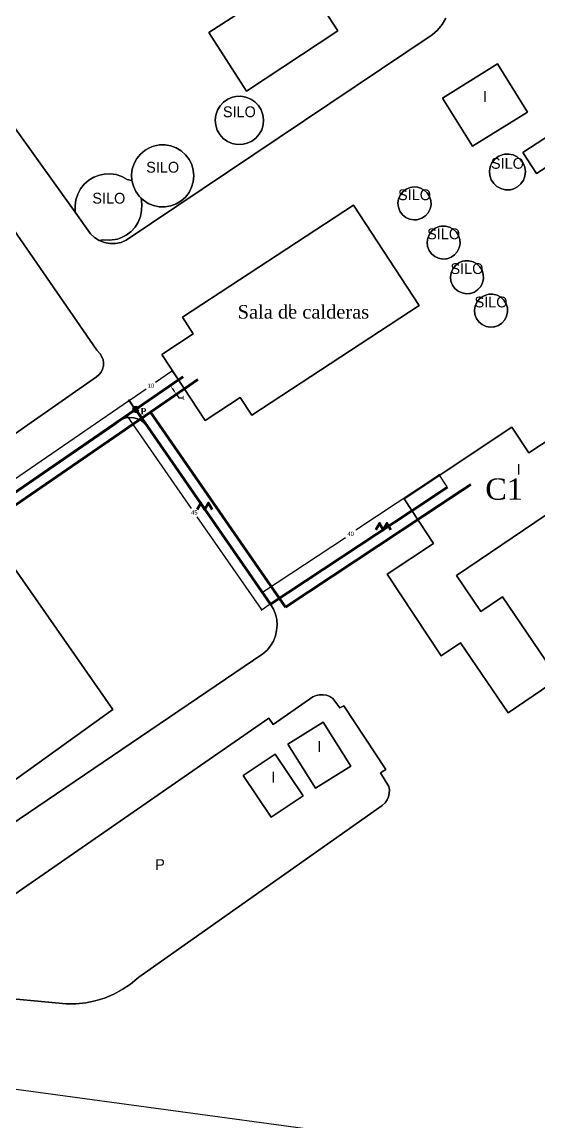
# Model space of a CAD drawing. Header units: metres. Extents: x 7469.1 to 7503.2, y 115256.8 to 115284.8.
# Drawn here: x 7489.66 to 7492.09, y 115266.85 to 115272.01 of the extents above; entities that cross this region are included whole.
import ezdxf
from ezdxf.enums import TextEntityAlignment as Align

# ---------------------------------------------------------------- set-up
doc = ezdxf.new("R2010")
doc.units = ezdxf.units.M
doc.header["$LTSCALE"] = 25.4
doc.layers.get('Defpoints').update_dxf_attribs({"linetype": 'CONTINUOUS'})
for name, color, linetype, lineweight in [('CAPA DE TEXTOS', 250, 'CONTINUOUS', 70), ('CONSTRUCCION', 255, 'CONTINUOUS', 30), ('Texto', 7, 'CONTINUOUS', 13)]:
    doc.layers.add(name, color=color, linetype=linetype, lineweight=lineweight)
for name, color, linetype, lineweight, true_color in [('Cotas', 3, 'CONTINUOUS', 18, 0x00ff00), ('Línea de condensado', 150, 'CONTINUOUS', 70, 0x007fff), ('Línea de vapor', 20, 'CONTINUOUS', 70, 0xff3f00)]:
    doc.layers.add(name, color=color, linetype=linetype, lineweight=lineweight, true_color=true_color)
doc.layers.add('PARCELA', color=7, linetype='CONTINUOUS')
doc.layers.add('TXTCONSTRU', color=7, linetype='CONTINUOUS', true_color=0xbababa)
doc.styles.add('TMR  1.5mm', font='times.ttf')
doc.styles.add('TMR  1.8 mm Negrita', font='timesbd.ttf')
doc.dimstyles.new('Annotative', dxfattribs={"dimscale": 0.001, "dimtxt": 20, "dimasz": 4.572, "dimexe": 4.572, "dimexo": 1.5875, "dimgap": 10, "dimtad": 0, "dimtih": 1, "dimtoh": 1, "dimdec": 4, "dimzin": 0, "dimdsep": 46, "dimtxsty": 'Standard', "dimcen": 2.286, "dimadec": 0, "dimazin": 0, "dimtfac": 1, "dimtdec": 4, "dimtofl": 0, "dimtmove": 0, "dimatfit": 3, "dimfxl": 25.4, "dimtolj": 1, "dimtzin": 0, "dimarcsym": 0})
doc.dimstyles.new('Copy of Annotative', dxfattribs={"dimscale": 0.001, "dimtxt": 20, "dimasz": 20, "dimexe": 4.572, "dimexo": 1.5875, "dimgap": 0, "dimtad": 0, "dimtih": 1, "dimtoh": 1, "dimdec": 4, "dimzin": 0, "dimdsep": 46, "dimtxsty": 'Standard', "dimcen": 0.2, "dimadec": 0, "dimazin": 0, "dimtfac": 1, "dimtdec": 4, "dimtofl": 0, "dimtmove": 0, "dimatfit": 3, "dimfxl": 25.4, "dimtolj": 1, "dimtzin": 0, "dimarcsym": 0})

# ---------------------------------------------------------------- blocks, each defined once
blk = doc.blocks.new('*D3')
at = {"layer": 'Cotas', "color": 0, "linetype": 'Continuous', "lineweight": -2, "transparency": 16777216}
for p, q in [((7490.1607, 115270.2327), (7489.4906, 115269.7721)), ((7490.1927, 115270.1942), (7490.1618, 115270.2391)), ((7488.7624, 115269.2715), (7489.4324, 115269.7321)), ((7488.7869, 115269.2278), (7488.756, 115269.2727))]:
    blk.add_line(p, q, dxfattribs=at)
at = {"layer": 'Cotas', "color": 0, "linetype": 'Continuous', "transparency": 16777216}
for points in [[(7490.1602, 115270.2333), (7490.1611, 115270.2321), (7490.1644, 115270.2353)], [(7488.7619, 115269.2722), (7488.7628, 115269.2709), (7488.7586, 115269.2689)]]:
    blk.add_solid(points, dxfattribs=at)
at = {"layer": 'Defpoints', "color": 0, "linetype": 'Continuous', "transparency": 16777216}
for p in [(7490.1936, 115270.1929), (7488.7586, 115269.2689), (7488.7878, 115269.2265)]:
    blk.add_point(p, dxfattribs=at)
at = {"layer": 'Cotas', "color": 0, "linetype": 'Continuous', "transparency": 16777216, "insert": (7489.4615, 115269.7521), "char_height": 0.02, "attachment_point": 5}
blk.add_mtext('\\A1;100', dxfattribs=at)
blk = doc.blocks.new('*D4')
at = {"layer": 'Cotas', "color": 0, "linetype": 'Continuous', "lineweight": -2, "transparency": 16777216}
for p, q in [((7490.3633, 115270.372), (7490.288, 115270.3203)), ((7490.3953, 115270.3334), (7490.3644, 115270.3783)), ((7490.1695, 115270.2388), (7490.2447, 115270.2905)), ((7490.194, 115270.1951), (7490.1631, 115270.24))]:
    blk.add_line(p, q, dxfattribs=at)
at = {"layer": 'Cotas', "color": 0, "linetype": 'Continuous', "transparency": 16777216}
for points in [[(7490.3628, 115270.3726), (7490.3637, 115270.3714), (7490.367, 115270.3746)], [(7490.1691, 115270.2394), (7490.1699, 115270.2382), (7490.1657, 115270.2362)]]:
    blk.add_solid(points, dxfattribs=at)
at = {"layer": 'Defpoints', "color": 0, "linetype": 'Continuous', "transparency": 16777216}
for p in [(7490.367, 115270.3746), (7490.3962, 115270.3321), (7490.1949, 115270.1938)]:
    blk.add_point(p, dxfattribs=at)
at = {"layer": 'Cotas', "color": 0, "linetype": 'Continuous', "transparency": 16777216, "insert": (7490.2664, 115270.3054), "char_height": 0.02, "attachment_point": 5}
blk.add_mtext('\\A1;10', dxfattribs=at)
blk = doc.blocks.new('*D7')
at = {"layer": 'Cotas', "color": 0, "linetype": 'Continuous', "lineweight": -2, "transparency": 16777216}
for p, q in [((7490.1914, 115270.1933), (7490.1487, 115270.1636)), ((7490.1551, 115270.1624), (7490.4562, 115269.7289)), ((7490.7851, 115269.2553), (7490.484, 115269.6889)), ((7490.8267, 115269.2786), (7490.784, 115269.249))]:
    blk.add_line(p, q, dxfattribs=at)
at = {"layer": 'Cotas', "color": 0, "linetype": 'Continuous', "transparency": 16777216}
for points in [[(7490.1557, 115270.1629), (7490.1544, 115270.162), (7490.1524, 115270.1662)], [(7490.7857, 115269.2558), (7490.7845, 115269.2549), (7490.7877, 115269.2516)]]:
    blk.add_solid(points, dxfattribs=at)
at = {"layer": 'Defpoints', "color": 0, "linetype": 'Continuous', "transparency": 16777216}
for p in [(7490.1927, 115270.1942), (7490.7877, 115269.2516), (7490.828, 115269.2795)]:
    blk.add_point(p, dxfattribs=at)
at = {"layer": 'Cotas', "color": 0, "linetype": 'Continuous', "transparency": 16777216, "insert": (7490.4701, 115269.7089), "char_height": 0.02, "attachment_point": 5}
blk.add_mtext('\\A1;45', dxfattribs=at)
blk = doc.blocks.new('*D8')
at = {"layer": 'Cotas', "color": 0, "linetype": 'Continuous', "lineweight": -2, "transparency": 16777216}
for p, q in [((7491.6179, 115269.8829), (7491.2297, 115269.6258)), ((7491.6586, 115269.8297), (7491.6192, 115269.8892)), ((7490.7949, 115269.3378), (7491.1797, 115269.5926)), ((7490.828, 115269.2795), (7490.7885, 115269.3391))]:
    blk.add_line(p, q, dxfattribs=at)
at = {"layer": 'Cotas', "color": 0, "linetype": 'Continuous', "transparency": 16777216}
for points in [[(7491.6174, 115269.8835), (7491.6183, 115269.8823), (7491.6217, 115269.8854)], [(7490.7945, 115269.3384), (7490.7953, 115269.3372), (7490.7911, 115269.3353)]]:
    blk.add_solid(points, dxfattribs=at)
at = {"layer": 'Defpoints', "color": 0, "linetype": 'Continuous', "transparency": 16777216}
for p in [(7491.6217, 115269.8854), (7491.6595, 115269.8284), (7490.8289, 115269.2782)]:
    blk.add_point(p, dxfattribs=at)
at = {"layer": 'Cotas', "color": 0, "linetype": 'Continuous', "transparency": 16777216, "insert": (7491.2047, 115269.6092), "char_height": 0.02, "attachment_point": 5}
blk.add_mtext('\\A1;40', dxfattribs=at)
blk = doc.blocks.new('*D23')
at = {"layer": 'Cotas', "color": 0, "linetype": 'Continuous', "lineweight": -2, "transparency": 16777216}
for p, q in [((7490.394, 115270.3306), (7490.3538, 115270.303)), ((7490.3689, 115270.2891), (7490.3746, 115270.2809)), ((7490.4223, 115270.2894), (7490.3821, 115270.2618)), ((7490.3859, 115270.2644), (7490.3972, 115270.2479)), ((7490.3972, 115270.2479), (7490.4172, 115270.2479))]:
    blk.add_line(p, q, dxfattribs=at)
at = {"layer": 'Cotas', "color": 0, "linetype": 'Continuous', "transparency": 16777216}
for points in [[(7490.3717, 115270.291), (7490.3662, 115270.2872), (7490.3576, 115270.3056)], [(7490.3773, 115270.2828), (7490.3718, 115270.279), (7490.3859, 115270.2644)]]:
    blk.add_solid(points, dxfattribs=at)
at = {"layer": 'Defpoints', "color": 0, "linetype": 'Continuous', "transparency": 16777216}
for p in [(7490.3953, 115270.3315), (7490.4236, 115270.2903), (7490.3859, 115270.2644)]:
    blk.add_point(p, dxfattribs=at)
at = {"layer": 'Cotas', "color": 0, "linetype": 'Continuous', "transparency": 16777216, "insert": (7490.4206, 115270.2479), "char_height": 0.02, "attachment_point": 5}
blk.add_mtext('\\A1;1', dxfattribs=at)

msp = doc.modelspace()

# ---------------------------------------------------------------- hatches: boundary and pattern name
at = {"layer": 'CAPA DE TEXTOS', "linetype": 'Continuous'}
h = msp.add_hatch(dxfattribs=at)
h.set_pattern_fill('ANGLE', color=256)
h.set_pattern_definition([(0, (0, 0), (0, 6.985), [5.08, -1.905]), (90, (0, 0), (-6.985, 4e-16), [5.08, -1.905])])
edge = h.paths.add_edge_path()
edge.add_arc((7490.1949, 115270.19376), 0.01, 0, 360)

# ---------------------------------------------------------------- linework, layer by layer
msp.add_circle((7490.1949, 115270.19376), 0.01, dxfattribs=at)
at = {"layer": 'CONSTRUCCION'}
for points in [[(7488.33289, 115273.36961), (7489.37174, 115271.87146), (7489.91014, 115271.12007), (7489.98244, 115271.01917), (7490.00154, 115271.00112), (7490.02377, 115270.98709)], [(7489.91014, 115271.12007), (7489.37174, 115271.87146), (7488.33289, 115273.36961)], [(7487.94821, 115268.90634), (7490.01125, 115270.34621), (7490.02392, 115270.35736), (7490.03301, 115270.36936), (7490.03952, 115270.38292), (7490.04331, 115270.39801), (7490.04388, 115270.41242), (7490.04154, 115270.42742), (7490.03626, 115270.44153), (7490.0283, 115270.45429), (7490.01168, 115270.4718), (7488.05791, 115273.30533)], [(7488.05791, 115273.30533), (7490.01168, 115270.4718), (7490.0283, 115270.45429), (7490.03626, 115270.44153), (7490.04154, 115270.42742), (7490.04388, 115270.41242), (7490.04331, 115270.39801), (7490.03952, 115270.38292), (7490.03301, 115270.36936), (7490.02392, 115270.35736), (7490.01125, 115270.34621), (7487.94821, 115268.90634)], [(7490.71607, 115271.68965), (7490.53795, 115271.96525), (7490.80962, 115272.14082), (7490.72861, 115272.26618), (7490.8878, 115272.36906), (7491.14417, 115271.97235), (7490.71607, 115271.68965)], [(7490.71607, 115271.68965), (7491.14417, 115271.97235), (7490.8878, 115272.36906), (7490.72861, 115272.26618), (7490.80962, 115272.14082), (7490.53795, 115271.96525), (7490.71607, 115271.68965)], [(7491.65258, 115272.03205), (7491.63481, 115272.00275), (7491.61292, 115271.9764), (7491.58735, 115271.95357), (7490.15029, 115270.98928), (7490.12613, 115270.97893), (7490.10042, 115270.97343), (7490.07415, 115270.97298), (7490.04828, 115270.97759), (7490.02377, 115270.98709), (7490.04234, 115270.99041), (7490.07045, 115270.98846), (7490.09847, 115270.99157), (7490.10962, 115270.99427), (7490.12546, 115270.99967), (7490.15056, 115271.01249), (7490.17297, 115271.02959), (7490.19193, 115271.05045), (7490.20684, 115271.07436), (7490.21721, 115271.10057), (7490.22271, 115271.12822), (7490.22316, 115271.1564), (7490.22058, 115271.18632), (7490.23076, 115271.17656), (7490.2536, 115271.16168), (7490.2788, 115271.1513), (7490.30548, 115271.14577), (7490.33273, 115271.14529), (7490.35959, 115271.14987), (7490.38515, 115271.15937), (7490.40849, 115271.17344), (7490.42881, 115271.19159), (7490.44541, 115271.21321), (7490.45771, 115271.23753), (7490.46528, 115271.2637), (7490.46787, 115271.29084), (7490.46537, 115271.31797), (7490.45788, 115271.34418), (7490.44566, 115271.36854), (7490.42913, 115271.39021), (7490.40887, 115271.40843), (7490.38558, 115271.42258), (7490.36006, 115271.43216), (7490.3332, 115271.43683), (7490.30596, 115271.43644), (7490.27925, 115271.431), (7490.26241, 115271.42474), (7490.23863, 115271.41142), (7490.21773, 115271.39392), (7490.20046, 115271.37285), (7490.18739, 115271.34893), (7490.17899, 115271.323), (7490.17553, 115271.29597), (7490.17717, 115271.26877), (7490.15476, 115271.27437), (7490.13008, 115271.28799), (7490.10335, 115271.29695), (7490.07546, 115271.30097), (7490.04729, 115271.2999), (7490.02481, 115271.29531), (7489.99847, 115271.28526), (7489.97438, 115271.27064), (7489.9533, 115271.25193), (7489.93592, 115271.22974), (7489.9228, 115271.2048), (7489.91437, 115271.1779), (7489.91092, 115271.14992), (7489.91014, 115271.12007)], [(7490.02377, 115270.98709), (7490.04828, 115270.97759), (7490.07415, 115270.97298), (7490.10042, 115270.97343), (7490.12613, 115270.97893), (7490.15029, 115270.98928), (7491.58735, 115271.95357), (7491.61292, 115271.9764), (7491.63481, 115272.00275), (7491.65258, 115272.03205)], [(7491.77644, 115271.43043), (7491.63589, 115271.65629), (7491.89448, 115271.81722), (7492.03504, 115271.59136), (7491.77644, 115271.43043)], [(7491.77644, 115271.43043), (7492.03504, 115271.59136), (7491.89448, 115271.81722), (7491.63589, 115271.65629), (7491.77644, 115271.43043)], [(7490.66518, 115271.66421), (7490.68918, 115271.66527), (7490.71287, 115271.66125), (7490.73518, 115271.65235), (7490.75514, 115271.63895), (7490.77181, 115271.62165), (7490.78449, 115271.60124), (7490.79257, 115271.57863), (7490.79574, 115271.5548), (7490.79382, 115271.53086), (7490.78691, 115271.50785), (7490.77532, 115271.4868), (7490.75955, 115271.46867), (7490.74034, 115271.45425), (7490.71852, 115271.4442), (7490.6991, 115271.4395), (7490.67104, 115271.43876), (7490.64752, 115271.44362), (7490.62553, 115271.45333), (7490.60609, 115271.46744), (7490.59004, 115271.48531), (7490.5781, 115271.50616), (7490.57082, 115271.52906), (7490.56852, 115271.55297), (7490.57129, 115271.57685), (7490.57902, 115271.59959), (7490.59137, 115271.62021), (7490.60776, 115271.63776), (7490.62749, 115271.65149), (7490.64966, 115271.66074), (7490.66518, 115271.66421)], [(7490.66518, 115271.66421), (7490.64966, 115271.66074), (7490.62749, 115271.65149), (7490.60776, 115271.63776), (7490.59137, 115271.62021), (7490.57902, 115271.59959), (7490.57129, 115271.57685), (7490.56852, 115271.55297), (7490.57082, 115271.52906), (7490.5781, 115271.50616), (7490.59004, 115271.48531), (7490.60609, 115271.46744), (7490.62553, 115271.45333), (7490.64752, 115271.44362), (7490.67104, 115271.43876), (7490.6991, 115271.4395), (7490.71852, 115271.4442), (7490.74034, 115271.45425), (7490.75955, 115271.46867), (7490.77532, 115271.4868), (7490.78691, 115271.50785), (7490.79382, 115271.53086), (7490.79574, 115271.5548), (7490.79257, 115271.57863), (7490.78449, 115271.60124), (7490.77181, 115271.62165), (7490.75514, 115271.63895), (7490.73518, 115271.65235), (7490.71287, 115271.66125), (7490.68918, 115271.66527), (7490.66518, 115271.66421)], [(7492.07778, 115271.30177), (7492.01355, 115271.40102), (7492.21591, 115271.53198), (7492.28014, 115271.43273), (7492.07778, 115271.30177)], [(7492.07778, 115271.30177), (7492.28014, 115271.43273), (7492.21591, 115271.53198), (7492.01355, 115271.40102), (7492.07778, 115271.30177)], [(7490.17717, 115271.26877), (7490.17553, 115271.29597), (7490.17899, 115271.323), (7490.18739, 115271.34893), (7490.20046, 115271.37285), (7490.21773, 115271.39392), (7490.23863, 115271.41142), (7490.26241, 115271.42474), (7490.27925, 115271.431), (7490.30596, 115271.43644), (7490.3332, 115271.43683), (7490.36006, 115271.43216), (7490.38558, 115271.42258), (7490.40887, 115271.40843), (7490.42913, 115271.39021), (7490.44566, 115271.36854), (7490.45788, 115271.34418), (7490.46537, 115271.31797), (7490.46787, 115271.29084), (7490.46528, 115271.2637), (7490.45771, 115271.23753), (7490.44541, 115271.21321), (7490.42881, 115271.19159), (7490.40849, 115271.17344), (7490.38515, 115271.15937), (7490.35959, 115271.14987), (7490.33273, 115271.14529), (7490.30548, 115271.14577), (7490.2788, 115271.1513), (7490.2536, 115271.16168), (7490.23076, 115271.17656), (7490.22058, 115271.18632), (7490.21109, 115271.19542), (7490.19526, 115271.2176), (7490.18383, 115271.24234), (7490.17717, 115271.26877)], [(7491.92712, 115271.39277), (7491.94779, 115271.39371), (7491.96807, 115271.38957), (7491.98674, 115271.38063), (7492.00268, 115271.36741), (7492.0149, 115271.35071), (7492.0227, 115271.33153), (7492.02558, 115271.31104), (7492.0234, 115271.29045), (7492.01626, 115271.27102), (7492.0046, 115271.25391), (7491.98912, 115271.24016), (7491.97077, 115271.23058), (7491.95536, 115271.22644), (7491.95064, 115271.22577), (7491.92994, 115271.22601), (7491.90992, 115271.23128), (7491.89179, 115271.24126), (7491.87662, 115271.25537), (7491.86537, 115271.27275), (7491.85868, 115271.29233), (7491.85695, 115271.31295), (7491.8603, 115271.33339), (7491.86853, 115271.35238), (7491.88114, 115271.3688), (7491.89736, 115271.38165), (7491.91623, 115271.39017), (7491.92712, 115271.39277)], [(7491.92712, 115271.39277), (7491.91623, 115271.39017), (7491.89736, 115271.38165), (7491.88114, 115271.3688), (7491.86853, 115271.35238), (7491.8603, 115271.33339), (7491.85695, 115271.31295), (7491.85868, 115271.29233), (7491.86537, 115271.27275), (7491.87662, 115271.25537), (7491.89179, 115271.24126), (7491.90992, 115271.23128), (7491.92994, 115271.22601), (7491.95064, 115271.22577), (7491.95536, 115271.22644), (7491.97077, 115271.23058), (7491.98912, 115271.24016), (7492.0046, 115271.25391), (7492.01626, 115271.27102), (7492.0234, 115271.29045), (7492.02558, 115271.31104), (7492.0227, 115271.33153), (7492.0149, 115271.35071), (7492.00268, 115271.36741), (7491.98674, 115271.38063), (7491.96807, 115271.38957), (7491.94779, 115271.39371), (7491.92712, 115271.39277)], [(7490.02377, 115270.98709), (7490.00154, 115271.00112), (7489.98244, 115271.01917), (7489.91014, 115271.12007), (7489.91092, 115271.14992), (7489.91437, 115271.1779), (7489.9228, 115271.2048), (7489.93592, 115271.22974), (7489.9533, 115271.25193), (7489.97438, 115271.27064), (7489.99847, 115271.28526), (7490.02481, 115271.29531), (7490.04729, 115271.2999), (7490.07546, 115271.30097), (7490.10335, 115271.29695), (7490.13008, 115271.28799), (7490.15476, 115271.27437), (7490.17717, 115271.26877), (7490.18383, 115271.24234), (7490.19526, 115271.2176), (7490.21109, 115271.19542), (7490.22058, 115271.18632), (7490.22316, 115271.1564), (7490.22271, 115271.12822), (7490.21721, 115271.10057), (7490.20684, 115271.07436), (7490.19193, 115271.05045), (7490.17297, 115271.02959), (7490.15056, 115271.01249), (7490.12546, 115270.99967), (7490.10962, 115270.99427), (7490.09847, 115270.99157), (7490.07045, 115270.98846), (7490.04234, 115270.99041), (7490.02377, 115270.98709)], [(7491.49378, 115271.23876), (7491.51364, 115271.23903), (7491.53292, 115271.23425), (7491.55036, 115271.22475), (7491.56482, 115271.21113), (7491.57535, 115271.19429), (7491.58126, 115271.17532), (7491.58217, 115271.15546), (7491.57802, 115271.13604), (7491.56908, 115271.1183), (7491.55592, 115271.10342), (7491.53942, 115271.09236), (7491.52067, 115271.08583), (7491.51575, 115271.08496), (7491.50087, 115271.08429), (7491.48131, 115271.08781), (7491.4633, 115271.09618), (7491.448, 115271.10884), (7491.4364, 115271.12498), (7491.42929, 115271.14352), (7491.4271, 115271.16327), (7491.43, 115271.18292), (7491.43779, 115271.20119), (7491.44995, 115271.2169), (7491.46571, 115271.22901), (7491.48401, 115271.23672), (7491.49378, 115271.23876)], [(7491.49378, 115271.23876), (7491.48401, 115271.23672), (7491.46571, 115271.22901), (7491.44995, 115271.2169), (7491.43779, 115271.20119), (7491.43, 115271.18292), (7491.4271, 115271.16327), (7491.42929, 115271.14352), (7491.4364, 115271.12498), (7491.448, 115271.10884), (7491.4633, 115271.09618), (7491.48131, 115271.08781), (7491.50087, 115271.08429), (7491.51575, 115271.08496), (7491.52067, 115271.08583), (7491.53942, 115271.09236), (7491.55592, 115271.10342), (7491.56908, 115271.1183), (7491.57802, 115271.13604), (7491.58217, 115271.15546), (7491.58126, 115271.17532), (7491.57535, 115271.19429), (7491.56482, 115271.21113), (7491.55036, 115271.22475), (7491.53292, 115271.23425), (7491.51364, 115271.23903), (7491.49378, 115271.23876)], [(7490.31737, 115270.45257), (7490.46554, 115270.54957), (7490.41415, 115270.62806), (7491.21756, 115271.15401), (7491.52644, 115270.6822), (7490.74026, 115270.1675), (7490.68592, 115270.25051), (7490.52053, 115270.14222), (7490.31737, 115270.45257)], [(7490.31737, 115270.45257), (7490.52053, 115270.14222), (7490.68592, 115270.25051), (7490.74026, 115270.1675), (7491.52644, 115270.6822), (7491.21756, 115271.15401), (7490.41415, 115270.62806), (7490.46554, 115270.54957), (7490.31737, 115270.45257)], [(7491.63044, 115271.05507), (7491.65031, 115271.05533), (7491.66959, 115271.05056), (7491.68702, 115271.04105), (7491.70149, 115271.02743), (7491.71202, 115271.01059), (7491.71794, 115270.99163), (7491.71884, 115270.97178), (7491.71468, 115270.95236), (7491.70574, 115270.93462), (7491.6926, 115270.91974), (7491.6761, 115270.90868), (7491.65733, 115270.90215), (7491.65242, 115270.90128), (7491.63753, 115270.9006), (7491.61799, 115270.90413), (7491.59996, 115270.9125), (7491.58466, 115270.92516), (7491.57308, 115270.9413), (7491.56595, 115270.95984), (7491.56377, 115270.97959), (7491.56668, 115270.99924), (7491.57446, 115271.01751), (7491.58663, 115271.03321), (7491.60238, 115271.04531), (7491.62068, 115271.05302), (7491.63044, 115271.05507)], [(7491.63044, 115271.05507), (7491.62068, 115271.05302), (7491.60238, 115271.04531), (7491.58663, 115271.03321), (7491.57446, 115271.01751), (7491.56668, 115270.99924), (7491.56377, 115270.97959), (7491.56595, 115270.95984), (7491.57308, 115270.9413), (7491.58466, 115270.92516), (7491.59996, 115270.9125), (7491.61799, 115270.90413), (7491.63753, 115270.9006), (7491.65242, 115270.90128), (7491.65733, 115270.90215), (7491.6761, 115270.90868), (7491.6926, 115270.91974), (7491.70574, 115270.93462), (7491.71468, 115270.95236), (7491.71884, 115270.97178), (7491.71794, 115270.99163), (7491.71202, 115271.01059), (7491.70149, 115271.02743), (7491.68702, 115271.04105), (7491.66959, 115271.05056), (7491.65031, 115271.05533), (7491.63044, 115271.05507)], [(7491.74031, 115270.89187), (7491.76018, 115270.89214), (7491.77945, 115270.88736), (7491.79689, 115270.87787), (7491.81134, 115270.86424), (7491.82188, 115270.8474), (7491.82779, 115270.82844), (7491.8287, 115270.80859), (7491.82455, 115270.78917), (7491.81561, 115270.77143), (7491.80245, 115270.75654), (7491.78596, 115270.74548), (7491.7672, 115270.73895), (7491.76228, 115270.73809), (7491.74739, 115270.73742), (7491.72784, 115270.74093), (7491.70983, 115270.7493), (7491.69453, 115270.76198), (7491.68293, 115270.77811), (7491.67582, 115270.79665), (7491.67364, 115270.8164), (7491.67653, 115270.83604), (7491.68432, 115270.85432), (7491.69648, 115270.87002), (7491.71225, 115270.88212), (7491.73055, 115270.88983), (7491.74031, 115270.89187)], [(7491.74031, 115270.89187), (7491.73055, 115270.88983), (7491.71225, 115270.88212), (7491.69648, 115270.87002), (7491.68432, 115270.85432), (7491.67653, 115270.83604), (7491.67364, 115270.8164), (7491.67582, 115270.79665), (7491.68293, 115270.77811), (7491.69453, 115270.76198), (7491.70983, 115270.7493), (7491.72784, 115270.74093), (7491.74739, 115270.73742), (7491.76228, 115270.73809), (7491.7672, 115270.73895), (7491.78596, 115270.74548), (7491.80245, 115270.75654), (7491.81561, 115270.77143), (7491.82455, 115270.78917), (7491.8287, 115270.80859), (7491.82779, 115270.82844), (7491.82188, 115270.8474), (7491.81134, 115270.86424), (7491.79689, 115270.87787), (7491.77945, 115270.88736), (7491.76018, 115270.89214), (7491.74031, 115270.89187)], [(7491.85332, 115270.73495), (7491.87317, 115270.73523), (7491.89246, 115270.73046), (7491.9099, 115270.72094), (7491.92435, 115270.70732), (7491.93488, 115270.69048), (7491.94079, 115270.67152), (7491.94171, 115270.65167), (7491.93756, 115270.63225), (7491.9286, 115270.61452), (7491.91546, 115270.59962), (7491.89896, 115270.58856), (7491.8802, 115270.58204), (7491.87529, 115270.58118), (7491.86039, 115270.58049), (7491.84085, 115270.58403), (7491.82284, 115270.59239), (7491.80753, 115270.60506), (7491.79594, 115270.62119), (7491.78883, 115270.63973), (7491.78664, 115270.65948), (7491.78954, 115270.67912), (7491.79732, 115270.6974), (7491.80949, 115270.7131), (7491.82524, 115270.7252), (7491.84355, 115270.73291), (7491.85332, 115270.73495)], [(7491.85332, 115270.73495), (7491.84355, 115270.73291), (7491.82524, 115270.7252), (7491.80949, 115270.7131), (7491.79732, 115270.6974), (7491.78954, 115270.67912), (7491.78664, 115270.65948), (7491.78883, 115270.63973), (7491.79594, 115270.62119), (7491.80753, 115270.60506), (7491.82284, 115270.59239), (7491.84085, 115270.58403), (7491.86039, 115270.58049), (7491.87529, 115270.58118), (7491.8802, 115270.58204), (7491.89896, 115270.58856), (7491.91546, 115270.59962), (7491.9286, 115270.61452), (7491.93756, 115270.63225), (7491.94171, 115270.65167), (7491.94079, 115270.67152), (7491.93488, 115270.69048), (7491.92435, 115270.70732), (7491.9099, 115270.72094), (7491.89246, 115270.73046), (7491.87317, 115270.73523), (7491.85332, 115270.73495)], [(7490.8514, 115269.23161), (7490.84251, 115269.25482), (7490.82886, 115269.27821), (7490.80897, 115269.30296), (7490.23986, 115270.12836), (7490.22107, 115270.14217), (7490.20408, 115270.15003), (7490.18596, 115270.15469), (7490.16729, 115270.156), (7490.1487, 115270.1539), (7490.12943, 115270.14807), (7490.11488, 115270.14047), (7490.09456, 115270.12478), (7488.05665, 115268.72392)], [(7488.05665, 115268.72392), (7490.09456, 115270.12478), (7490.11488, 115270.14047), (7490.12943, 115270.14807), (7490.1487, 115270.1539), (7490.16729, 115270.156), (7490.18596, 115270.15469), (7490.20408, 115270.15003), (7490.22107, 115270.14217), (7490.23986, 115270.12836), (7490.80897, 115269.30296), (7490.82886, 115269.27821), (7490.84251, 115269.25482), (7490.8514, 115269.23161)], [(7492.58425, 115269.54499), (7492.22968, 115269.77114), (7491.70233, 115269.41335), (7491.81669, 115269.2448), (7491.91758, 115269.31325), (7492.1791, 115268.92779), (7491.94397, 115268.76827), (7491.72078, 115269.09725), (7491.63013, 115269.03574), (7491.37589, 115269.41964), (7491.59443, 115269.56437), (7491.45546, 115269.77418), (7491.96227, 115270.10985), (7492.04212, 115269.9893), (7492.27003, 115270.14024), (7492.73819, 115269.76486), (7492.74907, 115269.74876), (7492.58425, 115269.54499)], [(7492.74907, 115269.74876), (7492.73819, 115269.76486), (7492.27003, 115270.14024), (7492.04212, 115269.9893), (7491.96227, 115270.10985), (7491.45546, 115269.77418), (7491.59443, 115269.56437), (7491.37589, 115269.41964), (7491.63013, 115269.03574), (7491.72078, 115269.09725), (7491.94397, 115268.76827), (7492.1791, 115268.92779), (7491.91758, 115269.31325), (7491.81669, 115269.2448), (7491.70233, 115269.41335), (7492.22968, 115269.77114), (7492.58425, 115269.54499), (7492.68747, 115269.39227), (7492.89514, 115269.53263), (7492.74907, 115269.74876)], [(7490.08723, 115268.78318), (7489.59066, 115269.49668), (7488.63054, 115268.82991), (7488.8119, 115268.5688), (7488.96404, 115268.67421), (7489.07148, 115268.51953), (7488.91146, 115268.40827), (7489.08926, 115268.15199), (7489.20077, 115268.2292), (7489.26757, 115268.13294), (7489.45299, 115268.26172), (7489.42226, 115268.30591), (7490.08723, 115268.78318)], [(7490.08723, 115268.78318), (7489.42226, 115268.30591), (7489.45299, 115268.26172), (7489.26757, 115268.13294), (7489.20077, 115268.2292), (7489.08926, 115268.15199), (7488.91146, 115268.40827), (7489.07148, 115268.51953), (7488.96404, 115268.67421), (7488.8119, 115268.5688), (7488.63054, 115268.82991), (7489.59066, 115269.49668), (7490.08723, 115268.78318)], [(7488.85139, 115267.72885), (7490.79259, 115269.0448), (7490.81199, 115269.06244), (7490.82836, 115269.08261), (7490.84152, 115269.10502), (7490.85116, 115269.12915), (7490.85705, 115269.15445), (7490.85908, 115269.18036), (7490.85718, 115269.20628), (7490.8514, 115269.23161)], [(7490.8514, 115269.23161), (7490.85718, 115269.20628), (7490.85908, 115269.18036), (7490.85705, 115269.15445), (7490.85116, 115269.12915), (7490.84152, 115269.10502), (7490.82836, 115269.08261), (7490.81199, 115269.06244), (7490.79259, 115269.0448), (7488.85139, 115267.72885)], [(7489.13013, 115267.46979), (7489.86788, 115267.40024), (7489.91405, 115267.40028), (7489.95987, 115267.40489), (7490.00502, 115267.41403), (7490.04904, 115267.42759), (7490.09226, 115267.44579), (7490.1316, 115267.46723), (7490.17005, 115267.49338), (7490.20891, 115267.5259), (7491.35314, 115268.33282), (7491.36623, 115268.34523), (7491.37568, 115268.35853), (7491.3824, 115268.37341), (7491.38612, 115268.3893), (7491.38671, 115268.40561), (7491.38417, 115268.42174), (7491.3448, 115268.48676), (7491.36994, 115268.50251), (7491.17208, 115268.80046), (7491.15331, 115268.79115), (7491.12145, 115268.83551), (7491.10729, 115268.84435), (7491.09171, 115268.85034), (7491.07526, 115268.85323), (7491.05858, 115268.85293), (7491.04224, 115268.84945), (7491.02672, 115268.84308), (7490.84006, 115268.71386), (7490.82029, 115268.74242), (7489.1064, 115267.55607)], [(7489.1064, 115267.55607), (7490.82029, 115268.74242), (7490.84006, 115268.71386), (7491.02672, 115268.84308), (7491.04224, 115268.84945), (7491.05858, 115268.85293), (7491.07526, 115268.85323), (7491.09171, 115268.85034), (7491.10729, 115268.84435), (7491.12145, 115268.83551), (7491.15331, 115268.79115), (7491.17208, 115268.80046), (7491.36994, 115268.50251), (7491.3448, 115268.48676), (7491.38417, 115268.42174), (7491.38671, 115268.40561), (7491.38612, 115268.3893), (7491.3824, 115268.37341), (7491.37568, 115268.35853), (7491.36623, 115268.34523), (7491.35314, 115268.33282), (7490.20891, 115267.5259), (7490.17005, 115267.49338), (7490.1316, 115267.46723), (7490.09226, 115267.44579), (7490.04904, 115267.42759), (7490.00502, 115267.41403), (7489.95987, 115267.40489), (7489.91405, 115267.40028), (7489.86788, 115267.40024), (7489.13013, 115267.46979)], [(7490.90995, 115268.62087), (7491.07606, 115268.72476), (7491.20611, 115268.51749), (7491.04025, 115268.41335), (7490.90995, 115268.62087)], [(7490.90995, 115268.62087), (7491.04025, 115268.41335), (7491.20611, 115268.51749), (7491.07606, 115268.72476), (7490.90995, 115268.62087)], [(7490.83197, 115268.27721), (7490.70014, 115268.47279), (7490.8495, 115268.57363), (7490.98132, 115268.37805), (7490.83197, 115268.27721)], [(7490.83197, 115268.27721), (7490.98132, 115268.37805), (7490.8495, 115268.57363), (7490.70014, 115268.47279), (7490.83197, 115268.27721)], [(7491.04019, 115266.80698), (7489.03266, 115267.0793), (7488.09239, 115267.17259), (7486.5836, 115267.32227), (7485.77887, 115267.38009), (7482.87599, 115267.58865), (7482.80857, 115267.57696), (7481.08802, 115267.27847), (7481.10879, 115267.48977), (7480.5729, 115267.45981), (7480.54437, 115267.46064), (7480.48604, 115267.46612)]]:
    msp.add_lwpolyline(points, dxfattribs=at)
at = {"layer": 'Línea de condensado', "linetype": 'Continuous'}
for p, q in [((7490.44582, 115270.30558), (7490.48702, 115270.3339)), ((7490.26442, 115270.18089), (7490.89902, 115269.26471)), ((7490.22322, 115270.15257), (7490.22336, 115270.15266)), ((7490.22336, 115270.15266), (7490.22322, 115270.15257)), ((7490.89902, 115269.26471), (7491.76858, 115269.84066)), ((7491.52034, 115269.67624), (7491.72876, 115269.81429))]:
    msp.add_line(p, q, dxfattribs=at)
msp.add_lwpolyline([(7490.44582, 115270.30558), (7490.26442, 115270.18089), (7489.06321, 115269.35517), (7488.816, 115269.18539)], dxfattribs=at)
at = {"layer": 'Línea de vapor', "linetype": 'Continuous'}
for p, q in [((7490.3962, 115270.33213), (7488.74657, 115269.19817)), ((7490.3962, 115270.33213), (7488.74657, 115269.19817)), ((7490.3962, 115270.33213), (7490.4175, 115270.34677)), ((7490.23986, 115270.12836), (7490.1949, 115270.19376)), ((7490.1949, 115270.19376), (7490.82886, 115269.27821)), ((7491.49273, 115269.71792), (7491.65947, 115269.82836)), ((7490.82886, 115269.27821), (7491.49273, 115269.71792))]:
    msp.add_line(p, q, dxfattribs=at)
for points in [[(7490.3962, 115270.33213), (7490.3962, 115270.33213)], [(7488.74657, 115269.19817), (7490.09456, 115270.12478), (7490.11488, 115270.14047)], [(7490.48391, 115269.72352), (7490.50132, 115269.75367), (7490.51872, 115269.72352), (7490.53612, 115269.75367), (7490.55353, 115269.72352)], [(7491.32317, 115269.62793), (7491.34058, 115269.65807), (7491.35798, 115269.62793), (7491.37539, 115269.65807), (7491.39279, 115269.62793)]]:
    msp.add_lwpolyline(points, dxfattribs=at)
at = {"layer": 'PARCELA'}
msp.add_lwpolyline([(7491.04019, 115266.80698), (7489.03266, 115267.0793), (7488.09239, 115267.17259), (7486.5836, 115267.32227), (7485.77887, 115267.38009), (7482.87599, 115267.58865), (7482.80857, 115267.57696), (7481.08802, 115267.27847), (7481.10879, 115267.48977), (7480.5729, 115267.45981), (7480.54437, 115267.46064), (7480.48604, 115267.46612)], dxfattribs=at)

# ---------------------------------------------------------------- texts
at = {"layer": 'CAPA DE TEXTOS', "linetype": 'Continuous', "insert": (7490.21733, 115270.20018), "char_height": 0.03, "attachment_point": 1, "style": 'TMR  1.8 mm Negrita'}
msp.add_mtext_dynamic_manual_height_columns('P', width=0.0148387, gutter_width=0.0254, heights=[0], dxfattribs=at)
at = {"layer": 'Texto', "linetype": 'Continuous', "attachment_point": 1, "style": 'TMR  1.5mm'}
for s, width, gutter_width, heights, insert, char_height in [('Sala de calderas', 0.6624025, 3.31201, [0], (7490.67396, 115270.68415), 0.0635), ('C1', 0.3130016, 0.0254, [0.00929], (7491.83744, 115269.86959), 0.1)]:
    msp.add_mtext_dynamic_manual_height_columns(s, width=width, gutter_width=gutter_width, heights=heights, dxfattribs=dict(at, insert=insert, char_height=char_height))
at = {"layer": 'TXTCONSTRU'}
for s, p in [('I', (7491.83566, 115271.62366)), ('SILO', (7490.682, 115271.55178)), ('SILO', (7490.32157, 115271.29117)), ('SILO', (7491.94133, 115271.30946)), ('SILO', (7490.06859, 115271.14563)), ('SILO', (7491.5047, 115271.16189)), ('SILO', (7491.64135, 115270.97825)), ('SILO', (7491.75108, 115270.81492)), ('I', (7490.91923, 115270.62315)), ('SILO', (7491.86411, 115270.65795)), ('I', (7491.99365, 115269.87131)), ('I', (7491.05792, 115268.56906)), ('I', (7490.84075, 115268.42529)), ('P', (7490.30938, 115268.01432))]:
    msp.add_text(s, height=0.0508, dxfattribs=at).set_placement(p, align=Align.BOTTOM_CENTER)

# ---------------------------------------------------------------- dimensions: what is measured, and where the dimension line sits
at = {"layer": 'Cotas', "linetype": 'Continuous'}
for p1, p2, distance, text, dimstyle, picture, middle in [((7490.1949, 115270.19376), (7490.3962, 115270.33213), 0.0515, '10', 'Annotative', '*D4', (7490.26638, 115270.30539)), ((7490.39527, 115270.33149), (7490.42359, 115270.2903), -0.04575, '1', 'Copy of Annotative', '*D23', (7490.42056, 115270.2479)), ((7490.1936, 115270.19286), (7488.78777, 115269.22649), -0.05151, '100', 'Annotative', '*D3', (7489.46151, 115269.75212)), ((7490.1927, 115270.19416), (7490.82798, 115269.27953), -0.04902, '45', 'Annotative', '*D7', (7490.47008, 115269.70889))]:
    dim = msp.add_aligned_dim(p1=p1, p2=p2, distance=distance, text=text, dimstyle=dimstyle, dxfattribs=at)
    dim.commit()
    dim.dimension.update_dxf_attribs({"geometry": picture, "text_midpoint": middle})
dim = msp.add_linear_dim(base=(7491.62168, 115269.88542), p1=(7490.82886, 115269.27821), p2=(7491.65947, 115269.82836), angle=33.51839, text='40', dimstyle='Annotative', dxfattribs=at)
dim.commit()
dim.dimension.update_dxf_attribs({"geometry": '*D8', "text_midpoint": (7491.20466, 115269.60921), "dimtype": 161})

doc.saveas('drawing.dxf')
